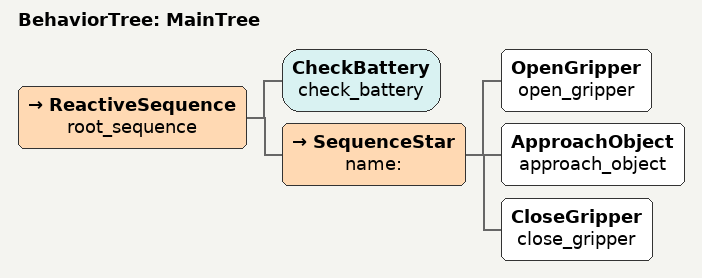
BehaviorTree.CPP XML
<root main_tree_to_execute = "MainTree" >
     <BehaviorTree ID="MainTree">
        <ReactiveSequence name="root_sequence">
            <CheckBattery   name="check_battery"/>
            <SequenceStar name="">
                <OpenGripper    name="open_gripper"/>
                <ApproachObject name="approach_object"/>
                <CloseGripper   name="close_gripper"/>
            </SequenceStar>
        </ReactiveSequence>
     </BehaviorTree>
 </root>
